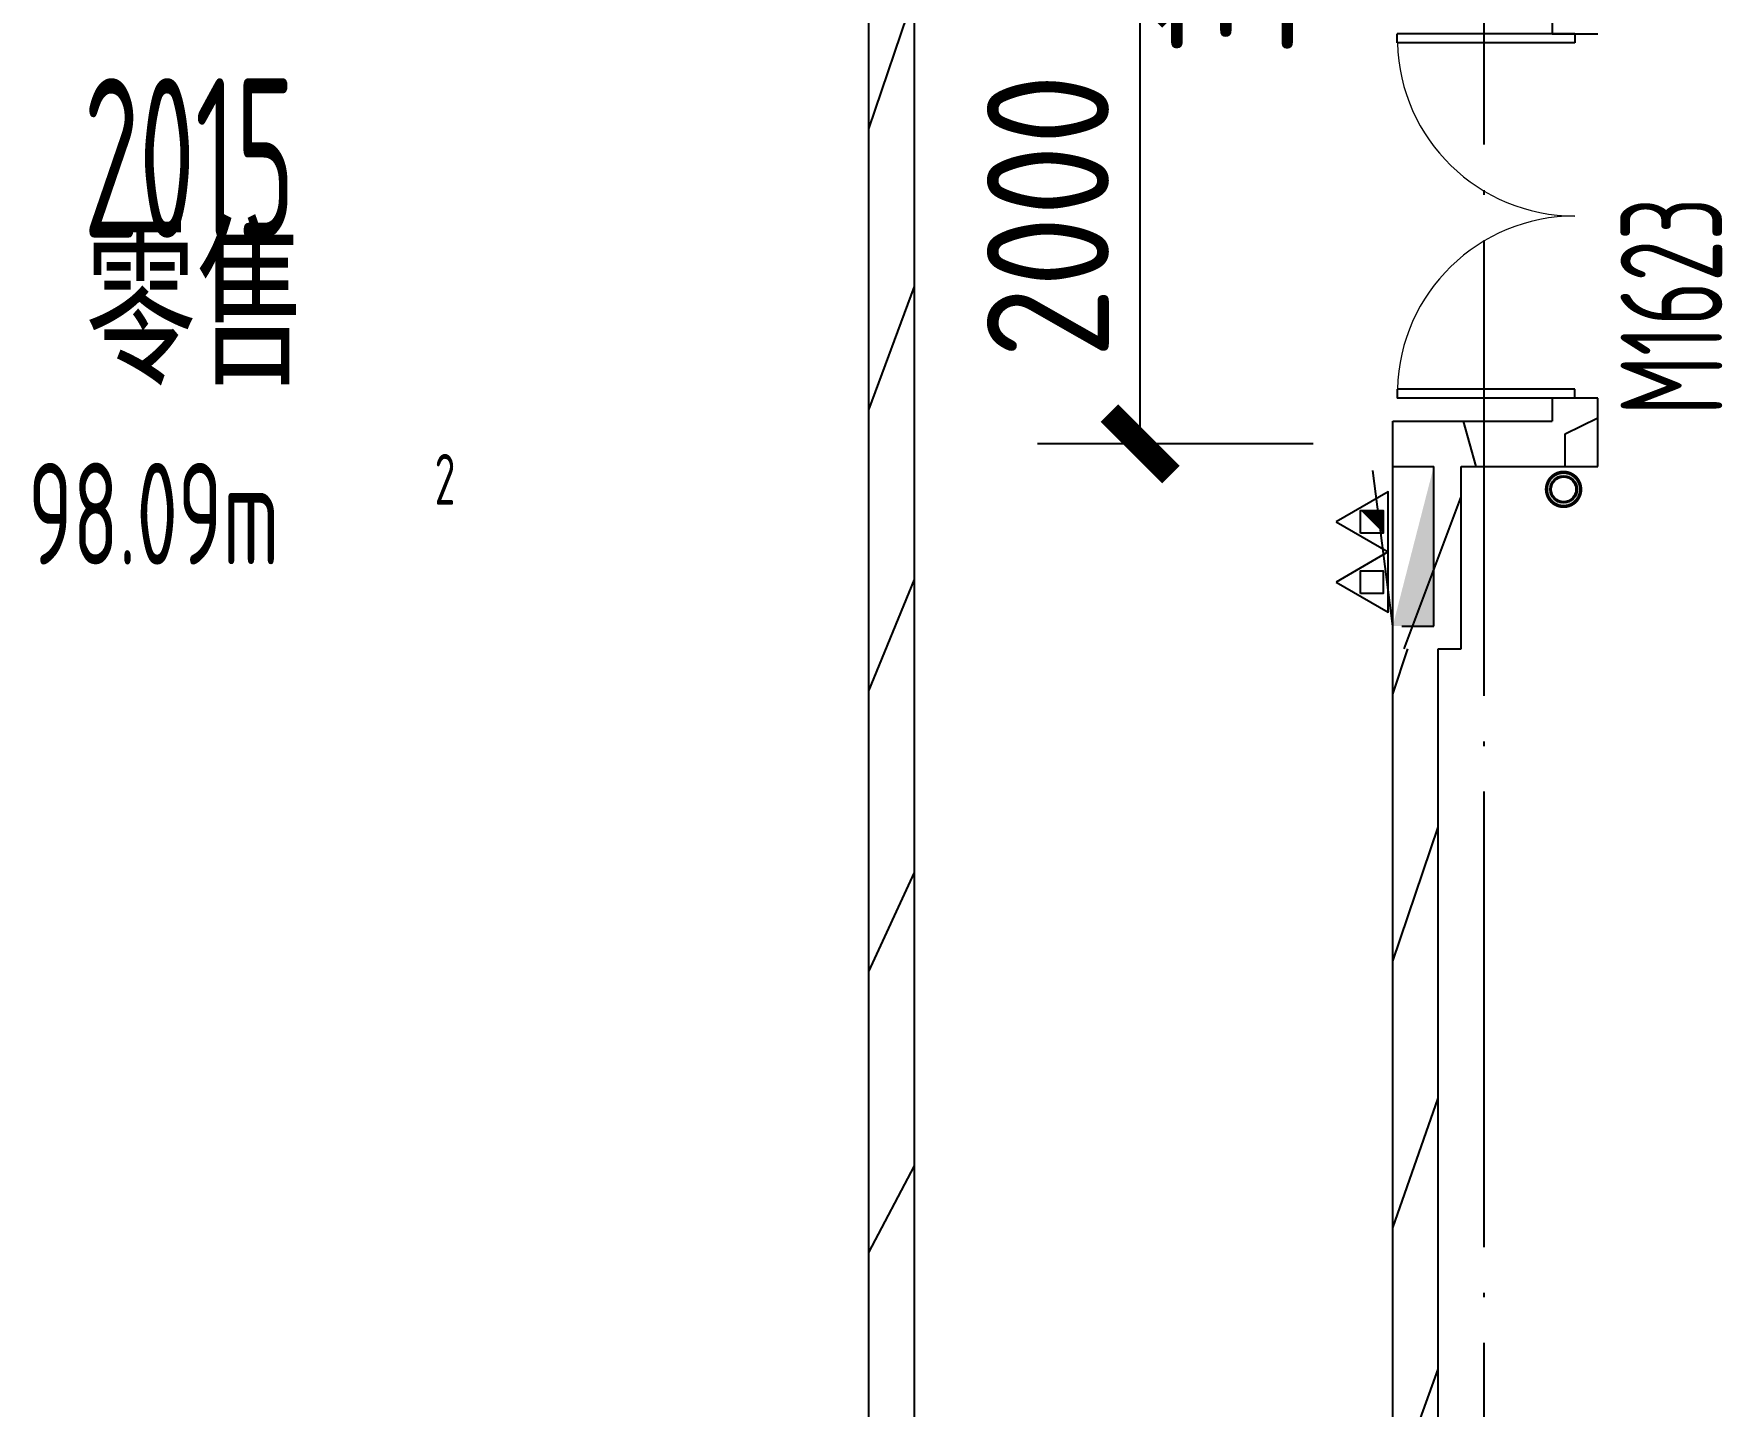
# Model space of a CAD drawing. Header units: inches. Extents: x 0 to 1813292486, y 0 to 3473589894.
# Drawn here: x 600592719 to 600600133, y 3473264693 to 3473270718 of the extents above; entities that cross this region are included whole.
import ezdxf
from ezdxf.enums import TextEntityAlignment as Align

# ---------------------------------------------------------------- set-up
doc = ezdxf.new("R2010")
doc.units = ezdxf.units.IN
doc.header["$LTSCALE"] = 1000
doc.header["$MEASUREMENT"] = 0
doc.linetypes.add('AX-MALL-GIRD-200$0$DOTE', pattern=[2.4200000000000004, 2, -0.2, 0.02, -0.2])
for name, color, linetype in [('A-Anno-Note', 241, 'Continuous'), ('AX-MALL-DIM-P02$0$A-Anno-Dims', 3, 'Continuous'), ('AX-MALL-DIM-P02$0$A-Detl-Thin', 131, 'Continuous'), ('AX-MALL-GIRD-200$0$A-Grid', 222, 'AX-MALL-GIRD-200$0$DOTE'), ('AX-MALL-P02-200$0$A-Anno-Note', 241, 'Continuous'), ('AX-MALL-WALL-P02$0$A-Anno-Note', 241, 'Continuous'), ('AX-MALL-WALL-P02-QT$0$A-Wall', 2, 'Continuous'), ('AX-MALL-WALL-P02-QT$0$A-Wall-Patt', 13, 'Continuous'), ('AX-MALL-WALL-P02-QT$0$A-Wind', 4, 'Continuous'), ('AX-MALL-WORD-P02$0$A-Anno-Note', 241, 'Continuous'), ('AX-MALL-WORD-P02$0$A-Spac-Iden', 231, 'Continuous'), ('AX-MALL-WORD-P02$0$A-Wind-Iden', 11, 'Continuous'), ('AX-MALL-ZTKD-P02$0$A-Anno-Note', 241, 'Continuous'), ('PX-MALL-P02-LG$0$P-Exsh', 31, 'Continuous'), ('PX-MALL-P02-LG$0$P-Hydt-Boxx', 221, 'Continuous'), ('PX-MALL-P02-LG$0$P-Hydt-Pipe', 221, 'Continuous'), ('PX-MALL-P02-LG$0$P-Pipe-Risr', 7, 'Continuous'), ('PX-MALL-P02-LG$0$P-Pipe-Risr-Arch', 6, 'Continuous'), ('PX-MALL-P02-LG$0$P-Pipe-Risr-W100', 6, 'Continuous'), ('PX-MALL-P02-LG$0$P-Pipe-Risr-W50', 6, 'Continuous')]:
    doc.layers.add(name, color=color, linetype=linetype)
doc.styles.add('AX-MALL-DIM-P02$0$_TCH_DIM_T3', font='gbenor.shx')
doc.styles.add('AX-MALL-WORD-P02$0$_TCH_SPACE', font='gbenor.shx', dxfattribs={"bigfont": 'gbcbig.shx'})
doc.styles.add('AX-MALL-WORD-P02$0$_TCH_WINDOW', font='gbenor.shx', dxfattribs={"bigfont": 'gbcbig.shx'})
doc.styles.add('AX-MALL-WORD-P02$0$STANDARD', font='gbenor.shx', dxfattribs={"bigfont": 'gbcbig.shx'})
doc.styles.add('PX-MALL-P02-LG$0$jzfz', font='gbenor.shx', dxfattribs={"bigfont": 'gbcbig.shx'})
doc.dimstyles.new('AX-MALL-DIM-P02$0$_TCH_ARCH&&180', dxfattribs={"dimtxt": 535.5, "dimasz": 270, "dimexe": 450, "dimexo": 450, "dimgap": 137.25, "dimtad": 1, "dimdec": 0, "dimzin": 0, "dimdsep": 46, "dimtxsty": 'AX-MALL-DIM-P02$0$_TCH_DIM_T3', "dimblk": 'AX-MALL-DIM-P02$0$_ArchTick', "dimcen": 0.09, "dimclrt": 7, "dimazin": 2, "dimtfac": 1, "dimtdec": 0, "dimtix": 1, "dimtmove": 2, "dimatfit": 3, "dimfxl": 500, "dimtolj": 1, "dimtzin": 0, "dimarcsym": 0})
pattern_1 = [(45, (0, 359.0227), (-353.55353201463, 353.55353201463), [])]

# ---------------------------------------------------------------- blocks, each defined once
blk = doc.blocks.new('AX-MALL-WORD-P02')
at = {"layer": 'AX-MALL-WORD-P02$0$A-Anno-Note', "style": 'AX-MALL-WORD-P02$0$STANDARD', "width": 0.6}
blk.add_text('2015', height=700, rotation=339.5681613092015, dxfattribs=at).set_placement((600415532.3383327, 3473121445.524203))
at = {"layer": 'AX-MALL-WORD-P02$0$A-Anno-Note', "style": 'AX-MALL-WORD-P02$0$STANDARD'}
blk.add_text('零售', height=675.177304964539, rotation=339.5681613092015, dxfattribs=at).set_placement((600415315.5920651, 3473120840.256312))
at = {"layer": 'AX-MALL-WORD-P02$0$A-Spac-Iden', "style": 'AX-MALL-WORD-P02$0$_TCH_SPACE', "width": 0.7}
for s, height, p in [('98.09m', 446.25, (600414803.6883965, 3473120185.55733)), ('2', 223.125, (600416568.0276068, 3473119808.412264))]:
    blk.add_text(s, height=height, rotation=339.5681613092246, dxfattribs=at).set_placement(p)
at = {"layer": 'AX-MALL-WORD-P02$0$A-Wind-Iden', "style": 'AX-MALL-WORD-P02$0$_TCH_WINDOW', "width": 0.7}
blk.add_text('M1623', height=446.25, rotation=69.56816121687676, dxfattribs=at).set_placement((600422003.5889716, 3473118203.826196))
blk = doc.blocks.new('AX-MALL-GIRD-200')
at = {"layer": 'AX-MALL-GIRD-200$0$A-Grid'}
blk.add_line((600433117.728895, 3473151036.401026), (600394388.1899457, 3473047072.673945), dxfattribs=at)
blk = doc.blocks.new('AX-MALL-WALL-P02-QT$0$$DorLib2D$00000002')
for p, q in [((-0.5, -5.684341886080802e-17), (-0.5000000000000007, 0.4875)), ((-0.4750000000000007, 0.4875), (-0.5000000000000007, 0.4875)), ((-0.475, -2.842170943040401e-17), (-0.4750000000000007, 0.4875)), ((0.475, -2.842170943040401e-17), (0.4750000000000007, 0.4875)), ((0.4750000000000007, 0.4875), (0.5000000000000007, 0.4875)), ((0.5, -5.684341886080802e-17), (0.5000000000000007, 0.4875)), ((-0.5, -5.684341886080802e-17), (-0.475, -2.842170943040401e-17)), ((0.5, -5.684341886080802e-17), (0.475, -2.842170943040401e-17))]:
    blk.add_line(p, q)
at = {"lineweight": 13}
for centre, start, end in [((-0.4875, -4.263256414560601e-17), 0, 88.53071641864632), ((0.4875, -4.263256414560601e-17), 91.4692835813537, 180)]:
    blk.add_arc(centre, 0.4875, start, end, dxfattribs=at)
blk = doc.blocks.new('AX-MALL-WALL-P02-QT')
at = {"layer": 'AX-MALL-WALL-P02-QT$0$A-Wall-Patt'}
h = blk.add_hatch(dxfattribs=at)
h.set_pattern_fill('普通砖', color=256, scale=200, style=0)
h.set_pattern_definition(pattern_1)
h.paths.add_polyline_path([(600415760.4973849, 3473112177.80905), (600416017.7335805, 3473112295.408113), (600421306.4899793, 3473126492.293533), (600421049.2537837, 3473126374.69447)])
h = blk.add_hatch(dxfattribs=at)
h.set_pattern_fill('普通砖', color=256, scale=200, style=0)
h.set_pattern_definition(pattern_1)
h.paths.add_polyline_path([(600421923.0530097, 3473120126.576764), (600421888.1437261, 3473120032.867948), (600422075.5613554, 3473119963.049382), (600422180.2892053, 3473120244.175827)])
h = blk.add_hatch(dxfattribs=at)
h.set_pattern_fill('普通砖', color=256, scale=200, style=0)
h.set_pattern_definition(pattern_1)
h.paths.add_polyline_path([(600420289.6313784, 3473117747.094935), (600420570.7578224, 3473117642.367086), (600420850.0320879, 3473118392.037604), (600420638.7242103, 3473118684.183083)])
h = blk.add_hatch(dxfattribs=at)
h.set_pattern_fill('普通砖', color=256, scale=200, style=0)
h.set_pattern_definition(pattern_1)
h.paths.add_polyline_path([(600420638.7242103, 3473118684.183083), (600420850.0320879, 3473118392.037604), (600421412.2849759, 3473118182.581905), (600421294.685913, 3473118439.8181)])
h = blk.add_hatch(dxfattribs=at)
h.set_pattern_fill('普通砖', color=256, scale=200, style=0)
h.set_pattern_definition(pattern_1)
h.paths.add_polyline_path([(600421412.2849759, 3473118182.581905), (600421517.0128247, 3473118463.708347), (600421329.5951954, 3473118533.526913), (600421294.685913, 3473118439.8181)])
h = blk.add_hatch(dxfattribs=at)
h.set_pattern_fill('普通砖', color=256, scale=200, style=0)
h.set_pattern_definition(pattern_1)
h.paths.add_polyline_path([(600418013.181949, 3473111445.331496), (600418138.1270351, 3473111398.785785), (600420477.0490078, 3473117677.27637), (600420289.6313785, 3473117747.094936), (600417985.618689, 3473111562.313166)])
at = {"layer": 'AX-MALL-WALL-P02-QT$0$A-Wall'}
for p, q in [((600416017.7335805, 3473112295.408113), (600421306.4899793, 3473126492.293533)), ((600415760.4973849, 3473112177.80905), (600421049.2537837, 3473126374.69447)), ((600421923.0530097, 3473120126.576764), (600421888.1437261, 3473120032.867948)), ((600421888.1437261, 3473120032.867948), (600422075.5613554, 3473119963.049382)), ((600420289.6313784, 3473117747.094935), (600420638.7242103, 3473118684.183083)), ((600420638.7242103, 3473118684.183083), (600421294.685913, 3473118439.8181)), ((600421329.5951954, 3473118533.526913), (600421294.685913, 3473118439.8181)), ((600421517.0128247, 3473118463.708347), (600421329.5951954, 3473118533.526913)), ((600421412.2849759, 3473118182.581905), (600421517.0128247, 3473118463.708347)), ((600420570.7578224, 3473117642.367086), (600420850.0320879, 3473118392.037604)), ((600420850.0320879, 3473118392.037604), (600421412.2849759, 3473118182.581905)), ((600417985.618689, 3473111562.313166), (600420289.6313785, 3473117747.094936)), ((600418138.1270351, 3473111398.785785), (600420477.0490078, 3473117677.27637)), ((600420477.0490078, 3473117677.27637), (600420570.7578224, 3473117642.367086))]:
    blk.add_line(p, q, dxfattribs=at)
at = {"layer": 'AX-MALL-WALL-P02-QT$0$A-Wind'}
blk.add_blockref('AX-MALL-GIRD-200', (0, 0), dxfattribs=at)
at = {"layer": 'AX-MALL-WALL-P02-QT$0$A-Wind', "xscale": 1600, "yscale": 1600, "zscale": 200, "rotation": 69.56816130972523}
blk.add_blockref('AX-MALL-WALL-P02-QT$0$$DorLib2D$00000002', (600421702.5782754, 3473119248.288147), dxfattribs=at)
blk = doc.blocks.new('AX-MALL-WALL-P02')
at = {"layer": 'AX-MALL-WALL-P02$0$A-Anno-Note'}
blk.add_blockref('AX-MALL-WORD-P02', (0, 0), dxfattribs=at)
blk.add_blockref('AX-MALL-WALL-P02-QT', (0, 0), dxfattribs=at)
blk = doc.blocks.new('PX-MALL-P02-LG$0$XHS1')
at = {"layer": 'PX-MALL-P02-LG$0$P-Hydt-Boxx', "ltscale": 0.7}
for p, q in [((350.0030006170273, 240), (-332.898939371109, 327.2950124740601)), ((350.0030006170273, 240), (-349.9969996213913, 240)), ((-349.9969997406006, 239.9999995231628), (-349.9969996213913, 60)), ((350.0030003786087, 200), (350.003000497818, 60)), ((350.0030006170273, 60), (-349.996999502182, 60))]:
    blk.add_line(p, q, dxfattribs=at)
blk.add_solid([(350.0030006170273, 240), (350.0030002593994, 60.00000047683716), (-349.9969996213913, 60)], dxfattribs=at)
blk = doc.blocks.new('PX-MALL-P02-LG$0$MHQ')
at = {"layer": 'PX-MALL-P02-LG$0$P-Exsh', "ltscale": 0.7}
h = blk.add_hatch(dxfattribs=at)
h.set_pattern_fill('ANSI31', color=256, scale=25, style=0)
h.set_pattern_definition([(45, (-160019.2306599375, -42228.3236173685), (-28.0633003783411, 28.0633003783411), [])])
h.paths.add_polyline_path([(-75.0000000015425, 185.1731819980414), (75, 185.1731819980414), (75, 35.17318199802685), (-75.0000000015425, 35.17318199802685)])
for points in [[(0, 346.4101615137042), (-200, -1.455191522836685e-11), (200, -1.455191522836685e-11)], [(0, 346.4101615137042), (-200, -1.455191522836685e-11), (200, -1.455191522836685e-11)], [(0, 346.4101615137042), (-200, -1.455191522836685e-11), (200, -1.455191522836685e-11)], [(-75.0000000015425, 185.1731819980414), (75, 185.1731819980414), (75, 35.17318199802685), (-75.0000000015425, 35.17318199802685)]]:
    blk.add_lwpolyline(points, close=True, dxfattribs=at)
blk = doc.blocks.new('PX-MALL-P02-LG$0$20200929200250')
at = {"layer": 'PX-MALL-P02-LG$0$P-Exsh', "ltscale": 0.7, "xscale": 0.6600000001490116, "yscale": 0.6600000001490116, "zscale": 0.6600000001490116}
for p in [(-132.0000001192093, 40), (131.9999997615814, 40)]:
    blk.add_blockref('PX-MALL-P02-LG$0$MHQ', p, dxfattribs=at)
blk = doc.blocks.new('PX-MALL-P02-LG$0$20211220143732')
at = {"layer": 'PX-MALL-P02-LG$0$P-Exsh'}
blk.add_blockref('PX-MALL-P02-LG$0$20200929200250', (-374.9999999407155, 219.6219584928522), dxfattribs=at)
at = {"layer": 'PX-MALL-P02-LG$0$P-Hydt-Boxx', "ltscale": 0.7, "xscale": -1}
blk.add_blockref('PX-MALL-P02-LG$0$XHS1', (-349.9969999989844, 0), dxfattribs=at)
blk = doc.blocks.new('PX-MALL-P02-LG$0$P-Risr')
at = {"layer": 'PX-MALL-P02-LG$0$P-Pipe-Risr-W50'}
h = blk.add_hatch(color=0, dxfattribs=at)
edge = h.paths.add_edge_path()
edge.add_ellipse((0, 0), major_axis=(47.05795628796547, 47.05795628796547), ratio=0.9999999999999695, start_angle=225.0000000000009, end_angle=405.0000000000009, ccw=False)
edge.add_ellipse((0, 0), major_axis=(47.05795628796764, 47.05795628796764), ratio=0.9999999999998785, start_angle=133.9675974886221, end_angle=225.0000000000035, ccw=False)
edge.add_line((-66.53919663240958, 1.199087783927098), (-54.4367953546693, 1.199087783927098))
edge.add_ellipse((0, 0), major_axis=(-38.50196423560672, 38.50196423560672), ratio=0.9999999999999859, start_angle=43.73814098242129, end_angle=134.9999999999996)
edge.add_ellipse((0, 0), major_axis=(38.50196423561096, 38.50196423561096), ratio=0.9999999999998216, start_angle=225.0000000000051, end_angle=405.0000000000051)
edge.add_ellipse((0, 0), major_axis=(38.50196423560679, 38.50196423560679), ratio=0.9999999999999831, start_angle=45.00000000000048, end_angle=133.7381409824204)
edge.add_line((-54.43679535467527, 1.199087783927098), (-66.53919663241555, 1.199087783927098))
edge.add_ellipse((0, 0), major_axis=(-47.05795628796762, 47.05795628796762), ratio=0.9999999999998742, start_angle=-45.00000000000358, end_angle=43.967597488629224, ccw=False)
at = {"layer": 'PX-MALL-P02-LG$0$P-Pipe-Risr-Arch', "ltscale": 0.7}
blk.add_circle((0, 0), 59.29000000000001, dxfattribs=at)
at = {"layer": 'PX-MALL-P02-LG$0$P-Pipe-Risr-W100', "color": 0, "const_width": 15}
blk.add_lwpolyline([(-75, 0, 1), (75, 0, 1)], format="xyb", close=True, dxfattribs=at)
at = {"layer": 'PX-MALL-P02-LG$0$P-Pipe-Risr-W50'}
blk.add_circle((0, 0), 54.45000000000001, dxfattribs=at)
at = {"layer": 'PX-MALL-P02-LG$0$P-Pipe-Risr', "style": 'PX-MALL-P02-LG$0$jzfz', "width": 0.6, "flags": 1}
for tag, p in [('SYS-MARK', (0.3310501334344735, -45.65933377496549)), ('RANGE', (0.3337570973526454, -45.67887874227017))]:
    blk.add_attdef(tag, text='', height=0.015625, dxfattribs=at).set_placement(p, align=Align.MIDDLE)
blk = doc.blocks.new('PX-MALL-P02-LG')
at = {"layer": 'PX-MALL-P02-LG$0$P-Exsh', "rotation": 69.56816046196506}
blk.add_blockref('PX-MALL-P02-LG$0$20211220143732', (600420793.8042449, 3473118412.976319), dxfattribs=at)
at = {"layer": 'PX-MALL-P02-LG$0$P-Hydt-Pipe', "color": 221, "rotation": 159.5681609453556}
blk.add_blockref('PX-MALL-P02-LG$0$P-Risr', (600421236.8114513, 3473118141.237252), dxfattribs=at)
blk = doc.blocks.new('AX-MALL-ZTKD-P02')
at = {"layer": 'AX-MALL-ZTKD-P02$0$A-Anno-Note'}
blk.add_blockref('AX-MALL-GIRD-200', (0, 0), dxfattribs=at)
blk = doc.blocks.new('AX-MALL-DIM-P02$0$_ArchTick')
at = {"color": 0, "linetype": 'ByBlock', "const_width": 0.4}
blk.add_lwpolyline([(-0.5, -0.5), (0.5, 0.5)], dxfattribs=at)
blk = doc.blocks.new('*D1264')
at = {"layer": 'AX-MALL-DIM-P02$0$A-Anno-Dims', "color": 0, "lineweight": -2, "transparency": 16777216}
for p, q in [((600420974.0197399, 3473120586.833052), (600419840.7753445, 3473121008.999842)), ((600419564.2793475, 3473118977.731775), (600420262.4650105, 3473120851.908068)), ((600420275.8340769, 3473118712.656759), (600419142.5896815, 3473119134.823549))]:
    blk.add_line(p, q, dxfattribs=at)
at = {"layer": 'AX-MALL-DIM-P02$0$A-Anno-Dims', "color": 0, "lineweight": -2, "transparency": 16777216, "xscale": 270, "yscale": 270, "zscale": 270}
for p, rotation in [((600420262.4650105, 3473120851.908068), 69.56816131612572), ((600419564.2793475, 3473118977.731775), 249.5681613161258)]:
    blk.add_blockref('AX-MALL-DIM-P02$0$_ArchTick', p, dxfattribs=dict(at, rotation=rotation))
at = {"layer": 'AX-MALL-DIM-P02$0$A-Anno-Dims', "color": 7, "transparency": 16777216, "insert": (600419533.8514789, 3473120056.202518), "char_height": 535.5, "attachment_point": 5, "rotation": 69.56816131612572, "style": 'AX-MALL-DIM-P02$0$_TCH_DIM_T3'}
blk.add_mtext('\\A1;2000', dxfattribs=at)
blk = doc.blocks.new('*D1265')
at = {"layer": 'AX-MALL-DIM-P02$0$A-Anno-Dims', "color": 0, "lineweight": -2, "transparency": 16777216}
for p, q in [((600421078.7475892, 3473120867.959496), (600419945.5031939, 3473121290.126286)), ((600420262.4650105, 3473120851.908068), (600420367.19286, 3473121133.034512)), ((600420974.01974, 3473120586.833052), (600419840.7753444, 3473121008.999842))]:
    blk.add_line(p, q, dxfattribs=at)
at = {"layer": 'AX-MALL-DIM-P02$0$A-Anno-Dims', "color": 0, "lineweight": -2, "transparency": 16777216, "xscale": 270, "yscale": 270, "zscale": 270}
for p, rotation in [((600420367.19286, 3473121133.034512), 69.5681613230912), ((600420262.4650105, 3473120851.908068), 249.5681613230912)]:
    blk.add_blockref('AX-MALL-DIM-P02$0$_ArchTick', p, dxfattribs=dict(at, rotation=rotation))
at = {"layer": 'AX-MALL-DIM-P02$0$A-Anno-Dims', "color": 7, "transparency": 16777216, "insert": (600420703.0769557, 3473120874.515896), "char_height": 535.5, "attachment_point": 5, "rotation": 69.5681613230912, "style": 'AX-MALL-DIM-P02$0$_TCH_DIM_T3'}
blk.add_mtext('\\A1;300', dxfattribs=at)
blk = doc.blocks.new('AX-MALL-DIM-P02')
at = {"layer": 'AX-MALL-DIM-P02$0$A-Detl-Thin'}
blk.add_blockref('AX-MALL-ZTKD-P02', (-2.384185791015625e-06, 9.5367431640625e-07), dxfattribs=at)
at = {"layer": 'AX-MALL-DIM-P02$0$A-Anno-Dims'}
dim = blk.add_linear_dim(base=(600420367.19286, 3473121133.034512), p1=(600421395.7094059, 3473120429.741278), p2=(600421500.4372553, 3473120710.867722), angle=69.5681613230912, dimstyle='AX-MALL-DIM-P02$0$_TCH_ARCH&&180', dxfattribs=at)
dim.commit()
dim.dimension.update_dxf_attribs({"geometry": '*D1265', "text_midpoint": (600420703.0769557, 3473120874.515896), "dimtype": 129})
dim = blk.add_aligned_dim(p1=(600420697.5237429, 3473118555.564985), p2=(600421395.7094058, 3473120429.741278), distance=1209.325290385243, dimstyle='AX-MALL-DIM-P02$0$_TCH_ARCH&&180', dxfattribs=at)
dim.commit()
dim.dimension.update_dxf_attribs({"geometry": '*D1264', "text_midpoint": (600419533.8514789, 3473120056.202518)})
blk = doc.blocks.new('AX-MALL-P02-200')
at = {"layer": 'AX-MALL-P02-200$0$A-Anno-Note'}
blk.add_blockref('AX-MALL-WALL-P02', (0, 0), dxfattribs=at)
for name in ['AX-MALL-DIM-P02', 'PX-MALL-P02-LG']:
    blk.add_blockref(name, (0, 0), dxfattribs=at)

msp = doc.modelspace()

# ---------------------------------------------------------------- block references
at = {"layer": 'A-Anno-Note', "rotation": 20.43183869077545}
msp.add_blockref('AX-MALL-P02-200', (1250392458.527329, 9048125.682563305), dxfattribs=at)

doc.saveas('drawing.dxf')
